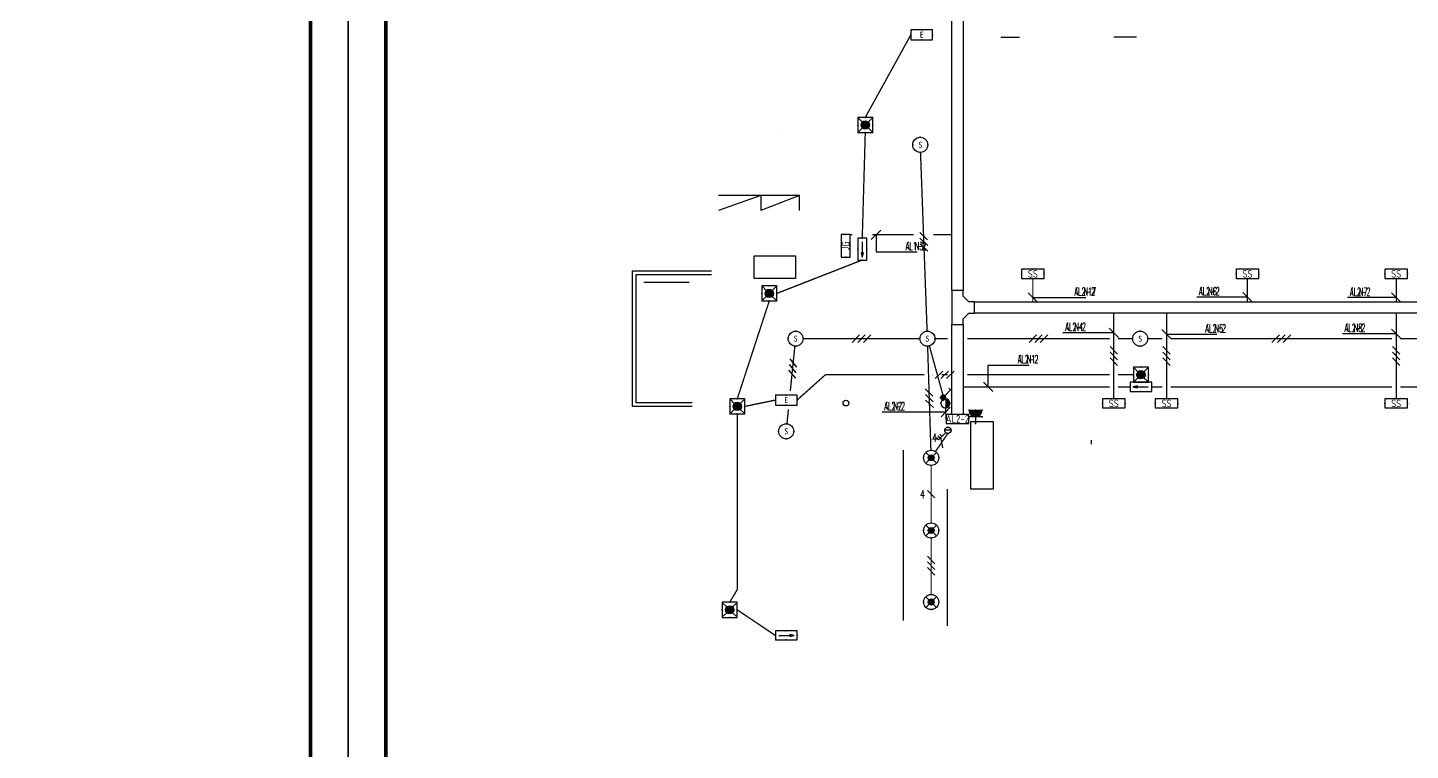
# Model space of a CAD drawing. Extents: x 552102 to 973302, y -80747 to 40012826.
# Drawn here: x 602993 to 639712, y 133182 to 152367 of the extents above; entities that cross this region are included whole.
import ezdxf
from ezdxf.enums import TextEntityAlignment as Align

# ---------------------------------------------------------------- set-up
doc = ezdxf.new("R2010")
doc.units = 0
doc.header["$LTSCALE"] = 1000
doc.header["$MEASUREMENT"] = 0
doc.linetypes.add('DASH', pattern=[0.35, 0.25, -0.1])
for name, color, linetype in [('CABLETRAY', 4, 'Continuous'), ('DIM-应急', 3, 'Continuous'), ('DIM-照明', 3, 'Continuous'), ('EQUIP-插座', 3, 'Continuous'), ('EQUIP-照明', 3, 'Continuous'), ('EQUIP-箱柜', 3, 'Continuous'), ('GROUND', 2, 'Continuous'), ('LVTRY', 6, 'Continuous'), ('PUB_TITLE', 7, 'Continuous'), ('TEL_TEXT', 7, 'Continuous'), ('WIRE-应急', 30, 'DASH'), ('WIRE-照明', 1, 'Continuous')]:
    doc.layers.add(name, color=color, linetype=linetype)
doc.styles.add('_TCH_DIM', font='TXT', dxfattribs={"width": 0.8, "height": 2.5, "bigfont": 'TJHZF'})
doc.styles.add('_TEL_DIM', font='simhei.ttf', dxfattribs={"width": 0.8, "height": 3.5})
doc.styles.get("Standard").update_dxf_attribs({"font": 'gbenor.shx', "bigfont": 'gbcbig.shx'})

# ---------------------------------------------------------------- blocks, each defined once
blk = doc.blocks.new('$equip$00002701')
for p, q in [((-0.75, 0.6), (-0.75, 0)), ((0.75, 0.6), (-0.75, 0.6)), ((-0.75, 0), (0.75, 0)), ((0.75, 0), (0.75, 0.6))]:
    blk.add_line(p, q)
at = {"const_width": 0.04}
blk.add_lwpolyline([(-0.75, 0.6), (-0.75, 0), (0.75, 0), (0.75, 0.6), (-0.75, 0.6), (-0.75, 0)], dxfattribs=at)
for p in [(-0.75, 0.3), (0, 0.6), (0, 0), (0.75, 0.3)]:
    blk.add_point(p)
at = {"color": 7}
blk.add_attdef('$TEXT$', text='', height=0.5, dxfattribs=at).set_placement((0, 0.3), align=Align.MIDDLE_CENTER)
at = {"color": 7, "style": '_TEL_DIM', "flags": 1}
for tag in ['A', 'REMARK']:
    blk.add_attdef(tag, text='', height=0.00002, dxfattribs=at).set_placement((0, 0), align=Align.MIDDLE_CENTER)
blk = doc.blocks.new('$TELECSYS$00000097')
for p, q in [((-0.2, 0.4), (-1, -0.4)), ((0.4, 0.4), (-0.4, -0.4)), ((1, 0.4), (0.2, -0.4))]:
    blk.add_line(p, q)
at = {"width": 0.8}
blk.add_attdef('N', text='', height=1, dxfattribs=at).set_placement((-0.02, 1.06), align=Align.MIDDLE)
blk = doc.blocks.new('$TelecSys$00000154')
blk.add_blockref('$TELECSYS$00000097', (0, 0))
at = {"style": '_TEL_DIM', "width": 0.7}
blk.add_attdef('N', text='', height=0.875, dxfattribs=at).set_placement((-0.02, 0.92), align=Align.MIDDLE)
blk = doc.blocks.new('$equip$00002837')
at = {"const_width": 0.05}
blk.add_lwpolyline([(0.5, 0, 1), (-0.5, 0, 1), (0.5, 0, -0.854586)], format="xyb", dxfattribs=at)
blk.add_circle((0, 0), 0.5)
for p in [(-0.5, 0), (0, 0.5), (0.5, 0), (0, -0.5)]:
    blk.add_point(p)
at = {"color": 7, "style": '_TEL_DIM'}
blk.add_attdef('$TEXT$', text='', height=0.4, dxfattribs=at).set_placement((0, 0), align=Align.MIDDLE_CENTER)
at = {"color": 7, "style": '_TEL_DIM', "flags": 1}
for tag in ['A', 'REMARK']:
    blk.add_attdef(tag, text='', height=0.00002, dxfattribs=at).set_placement((0, 0), align=Align.MIDDLE_CENTER)
blk = doc.blocks.new('$equip$00002828')
for p, q in [((0.354, 0.354), (-0.354, -0.354)), ((-0.354, 0.354), (0.354, -0.354))]:
    blk.add_line(p, q)
at = {"const_width": 0.05}
blk.add_lwpolyline([(0.5, 0, -1), (-0.5, 0, -1), (0.5, 0, 1)], format="xyb", dxfattribs=at)
for radius in [0.5, 0.2]:
    blk.add_circle((0, 0), radius)
for p in [(-0.5, 0), (0, 0.5), (0.5, 0), (0, -0.5)]:
    blk.add_point(p)
for points in [[(-0.173, 0.1), (0.173, 0.1), (-0.2, 0), (0.2, 0)], [(-0.173, -0.1), (0.173, -0.1), (-0.2, 0), (0.2, 0)], [(-0.1, 0.173), (0.1, 0.173), (-0.173, 0.1), (0.173, 0.1)], [(0, 0.2), (0, 0.2), (-0.1, 0.173), (0.1, 0.173)], [(-0.1, -0.173), (0.1, -0.173), (-0.173, -0.1), (0.173, -0.1)], [(0, -0.2), (0, -0.2), (-0.1, -0.173), (0.1, -0.173)]]:
    blk.add_solid(points)
at = {"color": 7, "style": '_TEL_DIM', "flags": 1}
for tag in ['A', 'REMARK']:
    blk.add_attdef(tag, text='', height=0.00002, dxfattribs=at).set_placement((0, 0), align=Align.MIDDLE_CENTER)
blk = doc.blocks.new('$equip$00001211')
for p, q in [((-0.208, 0.208), (0.208, 0.208)), ((0.147, 0.356), (0.625, 0.833)), ((0.399, 0.607), (0.54, 0.466)), ((0.512, 0.72), (0.653, 0.579)), ((0.625, 0.833), (0.766, 0.692))]:
    blk.add_line(p, q)
blk.add_circle((0, 0.208), 0.208)
at = {"layer": 'EQUIP-照明'}
for p in [(-0.208, 0.208), (0, 0.417), (0, 0), (0.208, 0.208)]:
    blk.add_point(p, dxfattribs=at)
at = {"layer": 'EQUIP-照明', "flags": 9}
blk.add_attdef('A', (0, 0), '', height=0.00002, dxfattribs=at)
blk = doc.blocks.new('$equip$00002604')
blk.add_hatch(color=256).paths.add_polyline_path([(0.275, 0.5, 1), (-0.274, 0.5, 1)])
for p, q in [((-0.429, 0.929), (-0.194, 0.694)), ((0.194, 0.694), (0.429, 0.929)), ((-0.429, 0.071), (-0.194, 0.306)), ((0.194, 0.306), (0.429, 0.071))]:
    blk.add_line(p, q)
at = {"const_width": 0.05}
blk.add_lwpolyline([(-0.5, 1), (-0.5, 0), (0.5, 0), (0.5, 1), (-0.5, 1), (-0.5, 0)], dxfattribs=at)
blk.add_lwpolyline([(-0.5, 1), (-0.5, 0), (0.5, 0), (0.5, 1)], close=True)
blk.add_circle((0, 0.5), 0.275)
for p in [(0, 1), (-0.5, 0.5), (0, 0), (0.5, 0.5)]:
    blk.add_point(p)
at = {"color": 7, "style": '_TEL_DIM', "flags": 1}
blk.add_attdef('A', text='', height=0.000025, dxfattribs=at).set_placement((0, 0), align=Align.MIDDLE_CENTER)
blk = doc.blocks.new('$equip$00002541')
blk.add_hatch(color=256).paths.add_polyline_path([(-0.24, 0.372), (-0.528, 0.3), (-0.24, 0.228)])
for p, q in [((-0.72, 0.6), (-0.72, 0)), ((0.72, 0.6), (-0.72, 0.6)), ((-0.72, 0), (0.72, 0)), ((-0.24, 0.372), (-0.528, 0.3)), ((-0.528, 0.3), (-0.24, 0.228)), ((-0.24, 0.372), (-0.24, 0.228)), ((0.72, 0), (0.72, 0.6))]:
    blk.add_line(p, q)
at = {"color": 7}
blk.add_line((-0.48, 0.3), (0.48, 0.3), dxfattribs=at)
at = {"const_width": 0.04}
blk.add_lwpolyline([(-0.72, 0.6), (-0.72, 0), (0.72, 0), (0.72, 0.6), (-0.72, 0.6), (-0.72, 0)], dxfattribs=at)
for p in [(-0.72, 0.3), (0, 0.6), (0, 0), (0.72, 0.3)]:
    blk.add_point(p)
at = {"color": 7, "style": '_TEL_DIM', "flags": 1}
blk.add_attdef('A', text='', height=0.00002, dxfattribs=at).set_placement((0, 0), align=Align.MIDDLE_CENTER)
blk = doc.blocks.new('$equip$00002534')
for p, q in [((-0.72, 0.66), (-0.72, 0)), ((0.72, 0.66), (-0.72, 0.66)), ((-0.72, 0), (0.72, 0)), ((0.72, 0), (0.72, 0.66))]:
    blk.add_line(p, q)
at = {"const_width": 0.05}
blk.add_lwpolyline([(-0.72, 0.66), (-0.72, 0), (0.72, 0), (0.72, 0.66), (-0.72, 0.66), (-0.72, 0)], dxfattribs=at)
for p in [(-0.72, 0.33), (0, 0.66), (0, 0), (0.72, 0.33)]:
    blk.add_point(p)
at = {"color": 7, "style": '_TEL_DIM'}
blk.add_attdef('$TEXT$', text='', height=0.4, dxfattribs=at).set_placement((0, 0.33), align=Align.MIDDLE_CENTER)
at = {"color": 7, "style": '_TEL_DIM', "flags": 1}
blk.add_attdef('A', text='', height=0.00002, dxfattribs=at).set_placement((0, 0), align=Align.MIDDLE_CENTER)
blk = doc.blocks.new('$equip$00002540')
blk.add_hatch(color=256).paths.add_polyline_path([(0.24, 0.372), (0.24, 0.228), (0.528, 0.3)])
for p, q in [((-0.72, 0.6), (-0.72, 0)), ((0.72, 0.6), (-0.72, 0.6)), ((-0.72, 0), (0.72, 0)), ((0.24, 0.372), (0.24, 0.228)), ((0.528, 0.3), (0.24, 0.372)), ((0.24, 0.228), (0.528, 0.3)), ((0.72, 0), (0.72, 0.6))]:
    blk.add_line(p, q)
at = {"color": 7}
blk.add_line((-0.48, 0.3), (0.48, 0.3), dxfattribs=at)
at = {"const_width": 0.05}
blk.add_lwpolyline([(-0.72, 0.6), (-0.72, 0), (0.72, 0), (0.72, 0.6), (-0.72, 0.6), (-0.72, 0)], dxfattribs=at)
for p in [(-0.72, 0.3), (0, 0.6), (0, 0), (0.72, 0.3)]:
    blk.add_point(p)
at = {"color": 7, "style": '_TEL_DIM', "flags": 1}
blk.add_attdef('A', text='', height=0.00002, dxfattribs=at).set_placement((0, 0), align=Align.MIDDLE_CENTER)
blk = doc.blocks.new('$equip$00002829')
at = {"const_width": 0.04}
blk.add_lwpolyline([(0.5, -0.01, -1.005334), (-0.5, 0, -0.989417), (0.5, 0, 0.846101)], format="xyb", dxfattribs=at)
blk.add_circle((0, 0), 0.5)
for p in [(0, 0.49), (0.5, 0), (-0.5, -0.01), (0, -0.51)]:
    blk.add_point(p)
for points in [[(0.43, -0.25), (-0.43, -0.25), (0.5, 0), (-0.5, 0)], [(0.25, -0.43), (-0.25, -0.43), (0.43, -0.25), (-0.43, -0.25)], [(0, -0.5), (0, -0.5), (0.25, -0.43), (-0.25, -0.43)]]:
    blk.add_solid(points)
at = {"color": 7, "style": '_TEL_DIM', "flags": 1}
for tag in ['A', 'REMARK']:
    blk.add_attdef(tag, text='', height=0.00002, dxfattribs=at).set_placement((0, 0), align=Align.MIDDLE_CENTER)
blk = doc.blocks.new('$equip$00001962')
for p, q in [((0.15, 0.36), (0.63, 0.83)), ((0.63, 0.83), (0.77, 0.69))]:
    blk.add_line(p, q)
blk.add_circle((0, 0.21), 0.208)
for p in [(-0.21, 0.21), (0, 0.42), (0, 0), (0.21, 0.21)]:
    blk.add_point(p)
for points in [[(-0.18, 0.31), (0.18, 0.31), (-0.21, 0.21), (0.21, 0.21)], [(-0.18, 0.1), (0.18, 0.1), (-0.21, 0.21), (0.21, 0.21)], [(-0.1, 0.39), (0.1, 0.39), (-0.18, 0.31), (0.18, 0.31)], [(-0.1, 0.03), (0.1, 0.03), (-0.18, 0.1), (0.18, 0.1)], [(0, 0.42), (0, 0.42), (-0.1, 0.39), (0.1, 0.39)], [(0, 0), (0, 0), (-0.1, 0.03), (0.1, 0.03)]]:
    blk.add_solid(points)
at = {"layer": 'TEL_TEXT', "style": '_TEL_DIM', "flags": 1}
blk.add_attdef('A', text='', height=0.00002, dxfattribs=at).set_placement((0, 0), align=Align.MIDDLE_CENTER)
blk = doc.blocks.new('$TELECSYS$00000095')
blk.add_line((0.4, 0.4), (-0.4, -0.4))
at = {"width": 0.8}
blk.add_attdef('N', text='', height=1, dxfattribs=at).set_placement((-0.02, 1.06), align=Align.MIDDLE)
blk = doc.blocks.new('$TelecSys$00000152')
blk.add_blockref('$TELECSYS$00000095', (0, 0))
at = {"style": '_TEL_DIM', "width": 0.7}
blk.add_attdef('N', text='', height=0.875, dxfattribs=at).set_placement((-0.02, 0.92), align=Align.MIDDLE)
blk = doc.blocks.new('$equip$00001237')
for p, q in [((-0.5, 1.05), (-0.5, 1)), ((0.5, 1.05), (0.5, 1)), ((-0.5, 1), (0.5, 1)), ((0.5, 0.5), (-0.5, 0.5)), ((0, 0.5), (0, 0))]:
    blk.add_line(p, q)
blk.add_arc((0, 1), 0.5, 180, 0)
for p in [(-0.5, 0.5), (0, 1), (0, 0), (0.5, 0.5)]:
    blk.add_point(p)
for points in [[(0.43, 0.75), (-0.43, 0.75), (0.5, 1), (-0.5, 1)], [(0.25, 0.57), (-0.25, 0.57), (0.43, 0.75), (-0.43, 0.75)], [(0, 0.5), (0, 0.5), (0.25, 0.57), (-0.25, 0.57)]]:
    blk.add_solid(points)
at = {"flags": 9}
blk.add_attdef('A', (0, 0), '', height=0.00002, dxfattribs=at)

msp = doc.modelspace()

# ---------------------------------------------------------------- linework, layer by layer
for p, q in [((628837, 152112), (629337, 152112)), ((632437, 152112), (631837, 152112)), ((623487, 147912), (621337, 147912)), ((622462, 147912), (621337, 147512)), ((622462, 147912), (622462, 147512)), ((623487, 147912), (622462, 147512)), ((623487, 147512), (623487, 147912)), ((631237, 141413), (631237, 141313)), ((626249, 136626), (626255, 141151)), ((627424, 136488), (627424, 140113))]:
    msp.add_line(p, q)
at = {"color": 2}
for points in [[(620637, 142312), (619057, 142312), (619057, 145912), (621157, 145912)], [(620637, 142412), (619157, 142412), (619157, 145812), (621157, 145812)]]:
    msp.add_lwpolyline(points, dxfattribs=at)
at = {"color": 5}
msp.add_circle((624723, 142399), 75, dxfattribs=at)
at = {"layer": 'CABLETRAY'}
for p, q in [((627535, 145390), (627535, 180115)), ((627835, 180115), (627835, 145390)), ((627535, 145390), (627535, 144490)), ((627835, 145390), (627535, 145390)), ((627835, 145390), (627535, 145390)), ((627835, 145240), (627835, 145390)), ((627985, 145090), (627835, 145240)), ((628135, 145090), (627985, 145090)), ((628135, 144790), (628135, 145090)), ((628135, 145090), (658837, 145090)), ((628135, 144790), (628135, 145090)), ((627835, 144640), (627985, 144790)), ((627985, 144790), (628135, 144790)), ((658837, 144790), (628135, 144790)), ((627535, 142102), (627535, 144490)), ((627535, 144490), (627835, 144490)), ((627535, 144490), (627835, 144490)), ((627835, 144490), (627835, 144640)), ((627835, 144490), (627835, 142102)), ((627835, 142102), (627535, 142102))]:
    msp.add_line(p, q, dxfattribs=at)
at = {"layer": 'DIM-应急'}
msp.add_line((628376, 142956), (628624, 142709), dxfattribs=at)
for points in [[(628500, 142832), (628500, 143410)], [(628500, 143410), (629590, 143410)]]:
    msp.add_lwpolyline(points, dxfattribs=at)
at = {"layer": 'DIM-照明'}
for p, q in [((625646, 146995), (625398, 146748)), ((629810, 145080), (629563, 145327)), ((635510, 145089), (635263, 145336)), ((639460, 145077), (639213, 145324)), ((631960, 144146), (631713, 144393)), ((633360, 144105), (633113, 144352)), ((639460, 144118), (639213, 144365)), ((627257, 142033), (627490, 142294))]:
    msp.add_line(p, q, dxfattribs=at)
for points in [[(625522, 146872), (625522, 146413)], [(625522, 146413), (626612, 146413)], [(629687, 145203), (629885, 145203)], [(629885, 145203), (631095, 145203)], [(635170, 145212), (634040, 145212)], [(635387, 145212), (635170, 145212)], [(639174, 145200), (638044, 145200)], [(639337, 145200), (639174, 145200)], [(631618, 144269), (630488, 144269)], [(631837, 144269), (631618, 144269)], [(633237, 144228), (633443, 144228)], [(633443, 144228), (634573, 144228)], [(639037, 144241), (637907, 144241)], [(639337, 144241), (639037, 144241)], [(626812, 142163), (625682, 142163)], [(627374, 142163), (626812, 142163)]]:
    msp.add_lwpolyline(points, dxfattribs=at)
at = {"layer": 'GROUND'}
msp.add_line((619357, 145612), (620557, 145612), dxfattribs=at)
at = {"layer": 'LVTRY'}
for points in [[(623387, 145712), (622287, 145712), (622287, 146312), (623387, 146312)], [(628637, 141913), (628637, 140113), (628037, 140113), (628037, 141913)]]:
    msp.add_lwpolyline(points, close=True, dxfattribs=at)
at = {"layer": 'PUB_TITLE', "color": 1}
for points in [[(552102, 115222), (611502, 115222), (611502, 199322), (552102, 199322)], [(611502, 115222), (670902, 115222), (670902, 199322), (611502, 199322)]]:
    msp.add_lwpolyline(points, close=True, dxfattribs=at)
at = {"layer": 'PUB_TITLE', "color": 1, "const_width": 100}
for points in [[(553102, 116222), (610502, 116222), (610502, 196822), (553102, 196822)], [(612502, 116222), (669902, 116222), (669902, 196822), (612502, 196822)]]:
    msp.add_lwpolyline(points, close=True, dxfattribs=at)
at = {"layer": 'WIRE-应急', "linetype": 'DASH', "const_width": 35}
for points in [[(625237, 149983), (626449, 152180)], [(625157, 146775), (625237, 149583)], [(622887, 145312), (625157, 146199)], [(621837, 142512), (622687, 145112)], [(623425, 142480), (624177, 143152)], [(624177, 143152), (626804, 143152)], [(627029, 143152), (627035, 143152)], [(627268, 143152), (627422, 143152)], [(627835, 142832), (631724, 142832)], [(627947, 143152), (631724, 143152)], [(631949, 143152), (632357, 143152)], [(631949, 142832), (632269, 142832)], [(632845, 142832), (633124, 142832)], [(633349, 142832), (639224, 142832)], [(639449, 142832), (643004, 142832)], [(622037, 142312), (622849, 142480)], [(621837, 137449), (621837, 142112)], [(621637, 137112), (621837, 137449)], [(622849, 136232), (621837, 136912)]]:
    msp.add_lwpolyline(points, dxfattribs=at)
at = {"layer": 'WIRE-照明', "linetype": 'Continuous', "const_width": 35}
for points in [[(626879, 144311), (626704, 149056)], [(624837, 146872), (624897, 146872)], [(625422, 146872), (626522, 146872)], [(627047, 146872), (627535, 146872)], [(629687, 145090), (629687, 145712)], [(635387, 145090), (635387, 145712)], [(639337, 145090), (639337, 145712)], [(631837, 142512), (631837, 144790)], [(633237, 142512), (633237, 144790)], [(639337, 142512), (639337, 144790)], [(626687, 144111), (623587, 144111)], [(627422, 144111), (627087, 144111)], [(631724, 144111), (627947, 144111)], [(632337, 144111), (631949, 144111)], [(632737, 144111), (633124, 144111)], [(633349, 144111), (639224, 144111)], [(639449, 144111), (639937, 144111)], [(623246, 142725), (623367, 143912)], [(626980, 141147), (626893, 143911)], [(627329, 142511), (626940, 143918)], [(623157, 141851), (623196, 142236)], [(627384, 141982), (627368, 142275)], [(627100, 141112), (627431, 141596)], [(626987, 139219), (626987, 140748)], [(626987, 137320), (626987, 138848)]]:
    msp.add_lwpolyline(points, dxfattribs=at)

# ---------------------------------------------------------------- block references
at = {"layer": 'DIM-应急', "xscale": 250, "yscale": 250, "zscale": 250, "rotation": 1.750909765287269e-05}
msp.add_blockref('$TelecSys$00000154', (627345, 143152), dxfattribs=at)
at = {"layer": 'DIM-照明', "xscale": 250, "yscale": 250, "zscale": 250}
for p, rotation in [((626792, 146683), 92.11488147009021), ((625137, 144111), 179.9969129426499), ((629836, 144111), 179.9999982331468), ((636287, 144111), 0.0003493576240070001), ((623306, 143318), 84.18220657110912), ((631837, 143651), 90), ((633237, 143651), 90), ((639337, 143651), 90), ((626937, 142529), 91.8094206394987), ((626987, 138084), 90.00000068324292)]:
    msp.add_blockref('$TelecSys$00000154', p, dxfattribs=dict(at, rotation=rotation))
at = {"layer": 'DIM-照明'}
ref = msp.add_blockref('$TelecSys$00000152', (627265, 141354), dxfattribs=dict(at, xscale=250, yscale=250, zscale=250, rotation=55.55868368973521))
ref.add_attrib('N', '4', dxfattribs={"layer": '0', "color": 7, "height": 219, "style": '_TCH_DIM', "width": 0.7}).set_placement((627073, 141482), align=Align.MIDDLE)
ref = msp.add_blockref('$TelecSys$00000152', (626987, 139983), dxfattribs=dict(at, xscale=250, yscale=250, zscale=250, rotation=90.00000068324292))
ref.add_attrib('N', '4', dxfattribs={"layer": '0', "color": 7, "height": 219, "style": '_TCH_DIM', "width": 0.7}).set_placement((626756, 139980), align=Align.MIDDLE)
at = {"layer": 'EQUIP-插座', "xscale": 350, "yscale": 350, "zscale": 350, "rotation": 359.9999995150065}
msp.add_blockref('$equip$00001237', (628166, 141862), dxfattribs=at)
at = {"layer": 'EQUIP-照明'}
ref = msp.add_blockref('$equip$00002534', (626737, 152312), dxfattribs=dict(at, xscale=400, yscale=400, zscale=400, rotation=180.0000000362584))
ref.add_attrib('$TEXT$', 'E', dxfattribs={"layer": '0', "color": 7, "height": 160, "style": '_TEL_DIM'}).set_placement((626737, 152180), align=Align.MIDDLE_CENTER)
for name, p, xscale, yscale, zscale, rotation in [('$equip$00002604', (625037, 149783), 400, 400, 400, 269.9999999804008), ('$equip$00002540', (625037, 146487), 400, 400, 400, 269.9999999804008), ('$equip$00002604', (622687, 145512), 400, 400, 400, 180.0000000650068), ('$equip$00002604', (621837, 142512), 400, 400, 400, 180.0000000521303), ('$equip$00001962', (627237, 142548), -320, 320, 320, 270), ('$equip$00002829', (627361, 142395), -240, 240, 240, 90), ('$equip$00001211', (627431, 141762), 400, 400, 400, 179.9999995150076), ('$equip$00002604', (621637, 137112), 400, 400, 400, 180.0000000521303)]:
    msp.add_blockref(name, p, dxfattribs=dict(at, xscale=xscale, yscale=yscale, zscale=zscale, rotation=rotation))
at = {"layer": 'EQUIP-照明', "xscale": 400, "yscale": 400, "zscale": 400}
for p in [(626697, 149256), (623387, 144111), (626887, 144111), (632537, 144111), (623137, 141652)]:
    msp.add_blockref('$equip$00002837', p, dxfattribs=at).add_auto_attribs({'$TEXT$': 'S'})
for name, p in [('$equip$00002604', (632557, 142952)), ('$equip$00002541', (632557, 142712)), ('$equip$00002828', (626987, 140948)), ('$equip$00002828', (626987, 139019)), ('$equip$00002828', (626987, 137120)), ('$equip$00002540', (623137, 136112))]:
    msp.add_blockref(name, p, dxfattribs=at)
at = {"layer": 'EQUIP-照明'}
ref = msp.add_blockref('$equip$00002534', (623137, 142612), dxfattribs=dict(at, xscale=400, yscale=400, zscale=400, rotation=180.0000000521303))
ref.add_attrib('$TEXT$', 'E', dxfattribs={"layer": '0', "color": 7, "height": 160, "style": '_TEL_DIM'}).set_placement((623137, 142480), align=Align.MIDDLE_CENTER)
at = {"layer": 'EQUIP-箱柜', "xscale": 400, "yscale": 400, "zscale": 400, "rotation": 90}
msp.add_blockref('$equip$00002701', (624837, 146572), dxfattribs=at).add_auto_attribs({'$TEXT$': 'JG'})
at = {"layer": 'EQUIP-箱柜', "xscale": 400, "yscale": 400, "zscale": 400}
for p in [(629687, 145712), (635387, 145712), (639337, 145712), (631837, 142272), (633237, 142272), (639337, 142272)]:
    msp.add_blockref('$equip$00002701', p, dxfattribs=at).add_auto_attribs({'$TEXT$': 'SS'})
at = {"layer": 'EQUIP-箱柜'}
ref = msp.add_blockref('$equip$00002701', (627684, 142102), dxfattribs=dict(at, xscale=400.0000000000001, yscale=400, zscale=400, rotation=180.0000005613885))
ref.add_attrib('$TEXT$', 'AL2-2', dxfattribs={"layer": '0', "color": 7, "height": 200}).set_placement((627684, 141982), align=Align.MIDDLE_CENTER)

# ---------------------------------------------------------------- texts
at = {"insert": (622938, 149587), "char_height": 3.5, "width": 18.48, "attachment_point": 1, "style": '_TEL_DIM'}
msp.add_mtext('17.98平米', dxfattribs=at)
at = {"layer": 'DIM-应急', "color": 7, "style": '_TCH_DIM'}
for s, height, width, p in [('AL2-2', 212.5, 0.564706, (629288, 143460)), ('：', 250, 0.8, (629288, 143460)), ('N1', 212.5, 0.564706, (629528, 143460))]:
    msp.add_text(s, height=height, dxfattribs=dict(at, width=width)).set_placement(p)
at = {"layer": 'DIM-照明', "color": 7, "style": '_TCH_DIM'}
for s, height, width, p in [('AL1-2', 212.5, 0.564706, (626310, 146463)), ('：', 250, 0.8, (626310, 146463)), ('N3', 212.5, 0.564706, (626550, 146463)), ('AL2-2', 212.5, 0.564706, (630793, 145253)), ('：', 250, 0.8, (630793, 145253)), ('N17', 212.5, 0.564706, (631033, 145253)), ('AL2-2', 212.5, 0.564706, (634102, 145262)), ('：', 250, 0.8, (634102, 145262)), ('N6', 212.5, 0.564706, (634342, 145262)), ('AL2-2', 212.5, 0.564706, (638106, 145250)), ('：', 250, 0.8, (638106, 145250)), ('N7', 212.5, 0.564706, (638346, 145250)), ('AL2-2', 212.5, 0.564706, (630550, 144319)), ('：', 250, 0.8, (630550, 144319)), ('N4', 212.5, 0.564706, (630790, 144319)), ('AL2-2', 212.5, 0.564706, (634271, 144278)), ('：', 250, 0.8, (634271, 144278)), ('N5', 212.5, 0.564706, (634511, 144278)), ('AL2-2', 212.5, 0.564706, (637969, 144291)), ('：', 250, 0.8, (637969, 144291)), ('N8', 212.5, 0.564706, (638209, 144291)), ('AL2-2', 212.5, 0.564706, (625745, 142213)), ('：', 250, 0.8, (625745, 142213)), ('N2', 212.5, 0.564706, (625985, 142213))]:
    msp.add_text(s, height=height, dxfattribs=dict(at, width=width)).set_placement(p)

doc.saveas('drawing.dxf')
